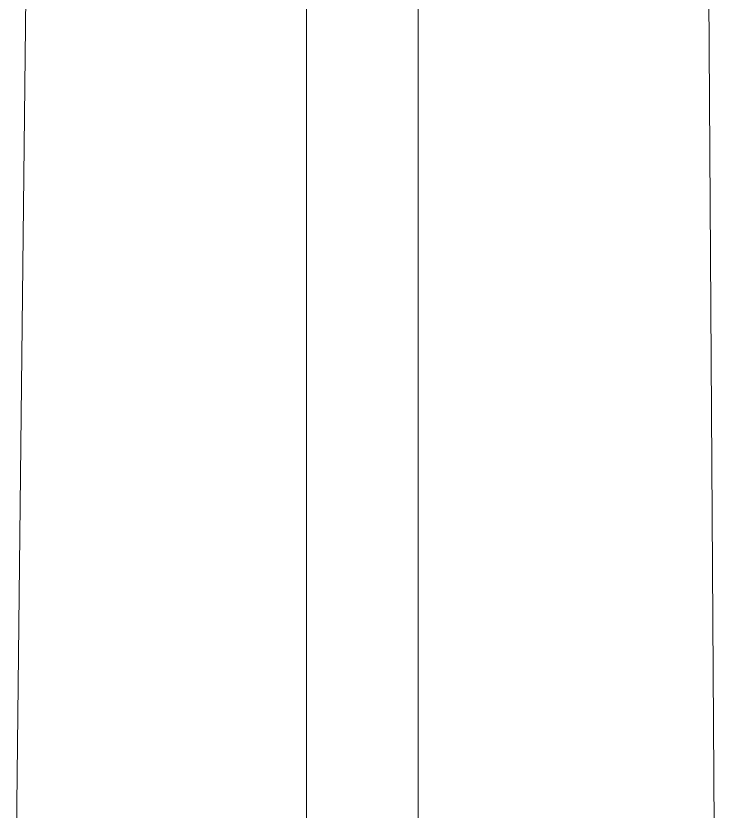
# Model space of a CAD drawing. Header units: millimetres. Extents: x 3949 to 6216, y -1987 to -943.
# Drawn here: x 4943.98 to 4950.08, y -1562.17 to -1555.23 of the extents above; entities that cross this region are included whole.
import ezdxf

# ---------------------------------------------------------------- set-up
doc = ezdxf.new("R2010")
doc.units = ezdxf.units.MM
doc.layers.add('PADRÃO DE ENTRADA', color=7, linetype='Continuous', lineweight=0)

msp = doc.modelspace()

# ---------------------------------------------------------------- hatches: boundary and pattern name
at = {"layer": 'PADRÃO DE ENTRADA'}
h = msp.add_hatch(dxfattribs=at)
h.set_pattern_fill('ANGLE', color=8, scale=30.153826)
h.set_pattern_definition([(0, (-26.65, -5794.58), (0, 210.6245), [153.1814, -57.443]), (90, (-26.65, -5794.58), (-210.6245, 1e-14), [153.1814, -57.443])])
h.paths.add_polyline_path([(4946.5162, -1524.1397), (4946.028, -1524.1397), (4945.6374, -1523.505), (4944.9539, -1524.7743), (4944.7098, -1524.1397), (4944.5145, -1524.1397), (4944.1908, -1545.4254), (4946.5162, -1545.4254)])
h.paths.add_polyline_path([(4949.836, -1524.1397), (4949.6407, -1524.1397), (4949.1525, -1523.4562), (4948.5178, -1524.9208), (4948.2249, -1524.1397), (4947.4926, -1524.1397), (4947.4926, -1545.4254), (4949.9717, -1545.4254)])
h.paths.add_polyline_path([(4946.5162, -1546.2553), (4944.1782, -1546.2553), (4944.124, -1549.8192), (4943.9787, -1562.7949, -0.600759), (4945.7426, -1562.9031), (4946.5162, -1562.9031)])
h.paths.add_polyline_path([(4949.977, -1546.2553), (4947.4926, -1546.2553), (4947.4926, -1562.32, -0.274072), (4948.3301, -1562.9031), (4949.0961, -1562.9031, -0.313671), (4950.0794, -1562.3199)])

# ---------------------------------------------------------------- linework, layer by layer
at = {"layer": 'PADRÃO DE ENTRADA', "lineweight": 5}
msp.add_lwpolyline([(4943.9775, -1562.9031), (4944.124, -1549.8192), (4944.5145, -1524.1397)], dxfattribs=at)
at = {"layer": 'PADRÃO DE ENTRADA', "color": 7, "lineweight": 5}
for points in [[(4946.5162, -1562.9031), (4946.5162, -1524.1397)], [(4947.4926, -1562.3661), (4947.4926, -1524.1397)], [(4950.0794, -1562.3199), (4949.836, -1524.1397)]]:
    msp.add_lwpolyline(points, dxfattribs=at)

doc.saveas('drawing.dxf')
